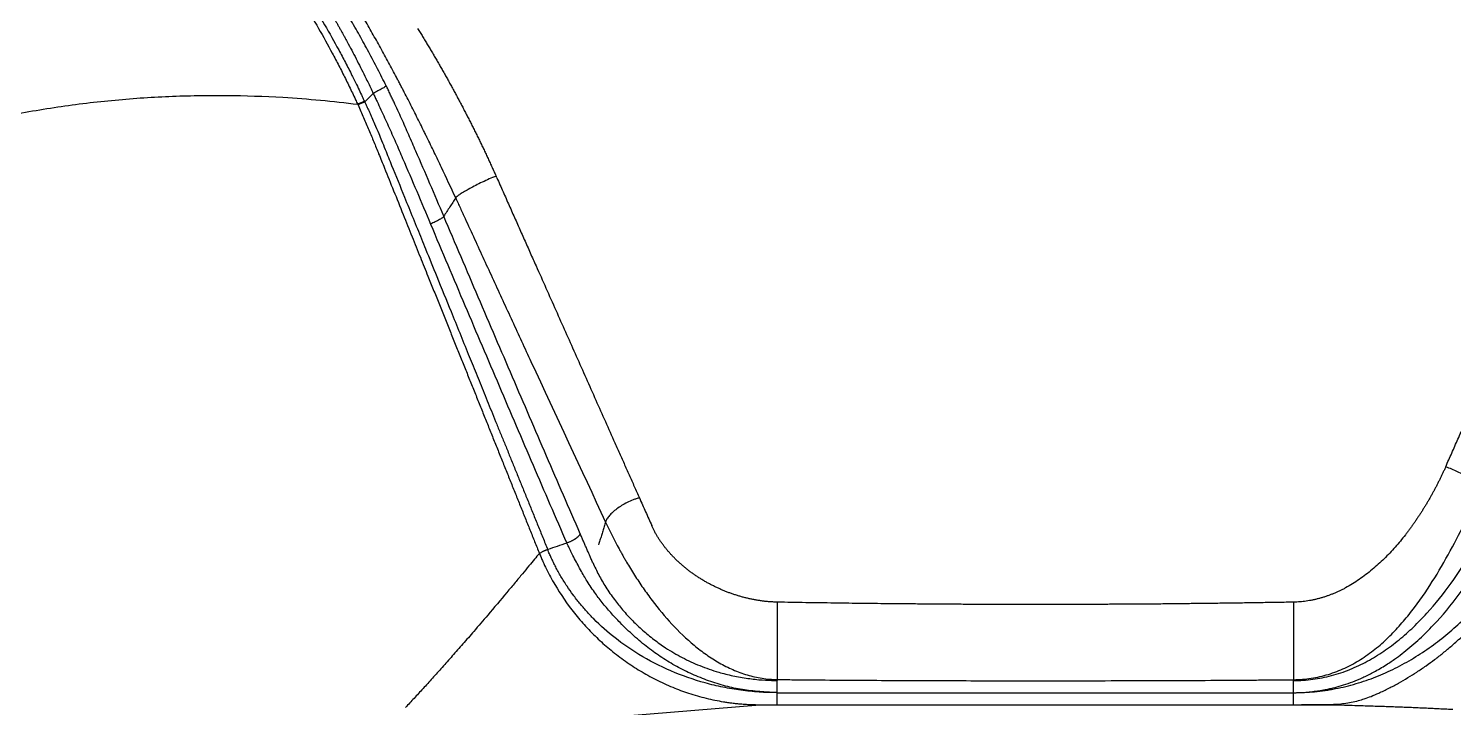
# Model space of a CAD drawing. Header units: inches. Extents: x 0 to 84, y -22 to 124.
# Drawn here: x 28.13 to 47.81, y 58.69 to 68.07 of the extents above; entities that cross this region are included whole.
import ezdxf

# ---------------------------------------------------------------- set-up
doc = ezdxf.new("R2010")
doc.units = ezdxf.units.IN
doc.header["$MEASUREMENT"] = 0
doc.layers.add('1', color=4, linetype='Continuous')

# ---------------------------------------------------------------- blocks, each defined once
blk = doc.blocks.new('2026 RELAY')
at = {"color": 8, "linetype": 'Continuous', "lineweight": 25}
blk.add_open_spline([(35.925, 60.191), (35.951, 60.134), (36.005, 60.018), (36.105, 59.848), (36.216, 59.687), (36.34, 59.531), (36.47, 59.389), (36.615, 59.252), (36.766, 59.128), (36.948, 58.999), (37.158, 58.875), (37.403, 58.762), (37.638, 58.68), (37.862, 58.624), (38.063, 58.589), (38.256, 58.567), (38.379, 58.564), (38.435, 58.563)], degree=3, knots=[0, 0, 0, 0, 0.06206, 0.126453, 0.193669, 0.252914, 0.31933, 0.379384, 0.443548, 0.505827, 0.589578, 0.67251, 0.758687, 0.82119, 0.886299, 0.94777, 1, 1, 1, 1], dxfattribs=at)
at = {"layer": '1', "color": 3, "linetype": 'Continuous', "lineweight": 25}
for p, q in [((32.893, 66.674), (32.775, 66.556)), ((38.435, 58.563), (38.473, 58.561)), ((45.604, 58.573), (45.604, 58.56)), ((36.379, 58.074), (38.234, 58.227)), ((38.234, 58.227), (38.473, 58.227)), ((45.604, 58.227), (46.142, 58.227))]:
    blk.add_line(p, q, dxfattribs=at)
at = {"layer": '1', "color": 3, "linetype": 'Continuous', "lineweight": 25, "flags": 128}
blk.add_lwpolyline([(34.599, 65.509), (34.594, 65.52), (34.589, 65.532)], dxfattribs=at)
at = {"layer": '1', "color": 3, "linetype": 'Continuous', "lineweight": 25}
for points, knots in [([(29.326, 70.91), (29.331, 70.906), (29.341, 70.898), (29.357, 70.886), (29.376, 70.873), (29.397, 70.857), (29.416, 70.841), (29.438, 70.824), (29.47, 70.799), (29.523, 70.757), (29.588, 70.703), (29.656, 70.646), (29.746, 70.568), (29.862, 70.465), (30.007, 70.329), (30.135, 70.205), (30.243, 70.097), (30.332, 70.006), (30.423, 69.909), (30.532, 69.791), (30.656, 69.652), (30.794, 69.492), (30.931, 69.327), (31.177, 69.019), (31.519, 68.557), (31.874, 68.016), (32.137, 67.575), (32.297, 67.287), (32.419, 67.055), (32.493, 66.909), (32.551, 66.791), (32.594, 66.703), (32.632, 66.624), (32.659, 66.564), (32.673, 66.534), (32.678, 66.523)], [0, 0, 0, 0, 0.005191, 0.010383, 0.015577, 0.023367, 0.031143, 0.034703, 0.045076, 0.062266, 0.08493, 0.105734, 0.124676, 0.16633, 0.208024, 0.249755, 0.273327, 0.29769, 0.322842, 0.348783, 0.386703, 0.424326, 0.461646, 0.498658, 0.627584, 0.748308, 0.811928, 0.874216, 0.905597, 0.937073, 0.952518, 0.96851, 0.983968, 0.994464, 1, 1, 1, 1]), ([(29.435, 70.959), (29.436, 70.957), (29.439, 70.954), (29.446, 70.947), (29.458, 70.936), (29.474, 70.919), (29.494, 70.898), (29.513, 70.879), (29.533, 70.858), (29.561, 70.83), (29.613, 70.78), (29.687, 70.707), (29.814, 70.584), (29.984, 70.419), (30.2, 70.205), (30.424, 69.975), (30.654, 69.729), (30.849, 69.512), (31.007, 69.33), (31.242, 69.05), (31.511, 68.703), (31.805, 68.284), (32.09, 67.849), (32.323, 67.45), (32.509, 67.1), (32.581, 66.959), (32.64, 66.84), (32.683, 66.751), (32.721, 66.67), (32.746, 66.618), (32.758, 66.592), (32.764, 66.579), (32.767, 66.574), (32.769, 66.57), (32.77, 66.567), (32.771, 66.565)], [0, 0, 0, 0, 0.001795, 0.003714, 0.007756, 0.015686, 0.023464, 0.031143, 0.037707, 0.046603, 0.062111, 0.093122, 0.124215, 0.186733, 0.248763, 0.310476, 0.372245, 0.434404, 0.465726, 0.497206, 0.622209, 0.684595, 0.747198, 0.873498, 0.905069, 0.936631, 0.94927, 0.96824, 0.984002, 0.991917, 0.995901, 0.997941, 0.998467, 0.998997, 1, 1, 1, 1]), ([(31.86, 68.522), (31.868, 68.51), (31.884, 68.484), (31.908, 68.447), (31.932, 68.409), (31.956, 68.37), (31.98, 68.332), (32.004, 68.294), (32.028, 68.256), (32.051, 68.217), (32.075, 68.179), (32.099, 68.14), (32.122, 68.101), (32.146, 68.062), (32.169, 68.023), (32.192, 67.984), (32.216, 67.945), (32.239, 67.906), (32.262, 67.866), (32.285, 67.827), (32.308, 67.787), (32.331, 67.747), (32.354, 67.708), (32.376, 67.668), (32.399, 67.628), (32.421, 67.588), (32.444, 67.548), (32.466, 67.508), (32.488, 67.468), (32.51, 67.427), (32.546, 67.361), (32.595, 67.27), (32.656, 67.152), (32.717, 67.033), (32.77, 66.927), (32.816, 66.834), (32.855, 66.755), (32.88, 66.701), (32.893, 66.674)], [0, 0, 0, 0, 0.0216003, 0.0431875, 0.0647636, 0.0863304, 0.10789, 0.1294443, 0.150995, 0.1725441, 0.1940933, 0.2156444, 0.2371992, 0.2587593, 0.2803254, 0.3018964, 0.3234711, 0.3450484, 0.3666271, 0.3882061, 0.4097841, 0.43136, 0.4529326, 0.4745008, 0.4960634, 0.5176194, 0.5391687, 0.5607115, 0.582248, 0.6037785, 0.6253033, 0.687697, 0.750073, 0.8124626, 0.8748991, 0.9165614, 0.958249, 1, 1, 1, 1]), ([(33.071, 66.778), (33.052, 66.817), (33.032, 66.856), (32.993, 66.934), (32.973, 66.973), (32.912, 67.09), (32.871, 67.168), (32.788, 67.323), (32.746, 67.4), (32.66, 67.553), (32.617, 67.629), (32.55, 67.742), (32.528, 67.78), (32.483, 67.855), (32.461, 67.893), (32.393, 68.005), (32.348, 68.079), (32.21, 68.298), (32.118, 68.441), (32.024, 68.581)], [0, 0, 0, 0, 0.0625, 0.0625, 0.125, 0.125, 0.25, 0.25, 0.375, 0.375, 0.5, 0.5, 0.5625, 0.5625, 0.625, 0.625, 0.75, 0.75, 1, 1, 1, 1]), ([(34.031, 65.23), (33.967, 65.37), (33.869, 65.58), (33.736, 65.859), (33.66, 66.016), (33.608, 66.12), (33.574, 66.19), (33.514, 66.311), (33.444, 66.45), (33.374, 66.588), (33.334, 66.665), (33.307, 66.717), (33.294, 66.743), (33.28, 66.768), (33.267, 66.794), (33.253, 66.82), (33.235, 66.854), (33.186, 66.948), (33.104, 67.102), (32.993, 67.306), (32.879, 67.508), (32.784, 67.676), (32.715, 67.793), (32.676, 67.859), (32.647, 67.909), (32.617, 67.959), (32.577, 68.025), (32.467, 68.206), (32.364, 68.368), (32.279, 68.497)], [0, 0, 0, 0, 0.125, 0.1875, 0.25, 0.265625, 0.28125, 0.3125, 0.375, 0.40625, 0.4375, 0.445312, 0.453125, 0.460938, 0.46875, 0.476562, 0.484375, 0.5, 0.5625, 0.625, 0.6875, 0.75, 0.78125, 0.796875, 0.8125, 0.828125, 0.84375, 0.875, 1, 1, 1, 1]), ([(33.505, 67.571), (33.517, 67.552), (33.54, 67.514), (33.575, 67.458), (33.609, 67.402), (33.643, 67.345), (33.677, 67.289), (33.711, 67.232), (33.744, 67.175), (33.777, 67.118), (33.81, 67.061), (33.843, 67.003), (33.876, 66.946), (33.908, 66.888), (33.94, 66.831), (33.972, 66.773), (34.004, 66.715), (34.035, 66.657), (34.066, 66.599), (34.097, 66.541), (34.128, 66.482), (34.158, 66.424), (34.189, 66.365), (34.219, 66.306), (34.249, 66.247), (34.278, 66.188), (34.308, 66.129), (34.337, 66.07), (34.366, 66.011), (34.394, 65.951), (34.423, 65.892), (34.451, 65.832), (34.479, 65.772), (34.507, 65.712), (34.534, 65.652), (34.562, 65.592), (34.58, 65.552), (34.589, 65.532)], [0, 0, 0, 0, 0.028553, 0.057102, 0.085648, 0.11419, 0.14273, 0.171268, 0.199804, 0.228339, 0.256873, 0.285406, 0.31394, 0.342475, 0.37101, 0.399547, 0.428086, 0.456628, 0.485172, 0.51372, 0.542271, 0.570827, 0.599388, 0.627954, 0.656525, 0.685103, 0.713687, 0.742279, 0.770878, 0.799485, 0.828101, 0.856725, 0.88536, 0.914004, 0.942658, 0.971323, 1, 1, 1, 1]), ([(33.071, 66.778), (33.07, 66.775), (33.064, 66.77), (33.044, 66.757), (33.031, 66.749), (32.998, 66.73), (32.979, 66.719), (32.937, 66.697), (32.915, 66.686), (32.893, 66.674)], [0, 0, 0, 0, 0.25, 0.25, 0.5, 0.5, 0.75, 0.75, 1, 1, 1, 1]), ([(33.867, 64.976), (33.804, 65.126), (33.74, 65.276), (33.611, 65.576), (33.546, 65.726), (33.449, 65.95), (33.416, 66.025), (33.35, 66.176), (33.317, 66.251), (33.249, 66.402), (33.215, 66.477), (33.171, 66.571), (33.162, 66.589), (33.149, 66.617), (33.144, 66.627), (33.135, 66.645), (33.131, 66.655), (33.122, 66.673), (33.118, 66.683), (33.109, 66.702), (33.104, 66.712), (33.094, 66.731), (33.09, 66.74), (33.08, 66.759), (33.076, 66.769), (33.071, 66.778)], [0, 0, 0, 0, 0.25, 0.25, 0.5, 0.5, 0.625, 0.625, 0.75, 0.75, 0.875, 0.875, 0.90625, 0.90625, 0.921875, 0.921875, 0.9375, 0.9375, 0.953125, 0.953125, 0.96875, 0.96875, 0.984375, 0.984375, 1, 1, 1, 1]), ([(17.557, 51.405), (17.514, 51.747), (17.458, 52.352), (17.432, 53.094), (17.435, 53.555), (17.441, 53.818), (17.451, 54.083), (17.47, 54.413), (17.514, 54.943), (17.596, 55.606), (17.741, 56.399), (17.931, 57.188), (18.171, 57.969), (18.411, 58.61), (18.601, 59.052), (18.702, 59.271), (18.761, 59.396), (18.806, 59.489), (18.852, 59.582), (18.914, 59.705), (19.025, 59.92), (19.392, 60.587), (20.085, 61.634), (21.193, 62.9), (22.248, 63.821), (23.157, 64.466), (23.749, 64.83), (24.143, 65.046), (24.327, 65.142), (24.419, 65.189), (24.496, 65.228), (24.558, 65.259), (24.651, 65.304), (24.791, 65.371), (25.041, 65.485), (25.483, 65.675), (26.123, 65.914), (26.904, 66.153), (27.692, 66.343), (28.484, 66.487), (29.146, 66.568), (29.675, 66.612), (30.071, 66.634), (30.467, 66.646), (30.993, 66.648), (31.733, 66.623), (32.337, 66.567), (32.678, 66.523)], [0.0209732, 0.0209732, 0.0209732, 0.0209732, 0.0625292, 0.0937792, 0.1094042, 0.1172167, 0.1250292, 0.1406542, 0.1562792, 0.1875292, 0.2187792, 0.2500292, 0.2812792, 0.3125292, 0.3281542, 0.3359667, 0.3398729, 0.3437792, 0.3476854, 0.3515917, 0.3594042, 0.3750292, 0.4375292, 0.5000292, 0.5625292, 0.5937792, 0.6250292, 0.6406542, 0.6445604, 0.6484667, 0.6523729, 0.654326, 0.6562792, 0.6640917, 0.6719042, 0.6875292, 0.7187792, 0.7500292, 0.7812792, 0.8125292, 0.8437792, 0.8594042, 0.8750292, 0.8906542, 0.9062792, 0.9375292, 0.979056, 0.979056, 0.979056, 0.979056]), ([(32.774, 66.556), (32.781, 66.542), (32.795, 66.513), (32.815, 66.47), (32.835, 66.427), (32.855, 66.383), (32.88, 66.325), (32.918, 66.238), (32.963, 66.132), (33.012, 66.014), (33.056, 65.903), (33.102, 65.789), (33.191, 65.569), (33.285, 65.338), (33.403, 65.046), (33.5, 64.808), (33.629, 64.49), (33.784, 64.108), (33.981, 63.623), (34.144, 63.223), (34.259, 62.94), (34.313, 62.806), (34.368, 62.67), (34.424, 62.532), (34.481, 62.392), (34.539, 62.249), (34.598, 62.104), (34.658, 61.957), (34.719, 61.808), (34.78, 61.656), (34.842, 61.502), (34.906, 61.347), (34.97, 61.189), (35.035, 61.029), (35.101, 60.867), (35.167, 60.703), (35.235, 60.537), (35.28, 60.426), (35.302, 60.37)], [0, 0, 0, 0, 0.00689, 0.013819, 0.020786, 0.027794, 0.034841, 0.048557, 0.069721, 0.085129, 0.104556, 0.122153, 0.139272, 0.208664, 0.231641, 0.277993, 0.322182, 0.383118, 0.460803, 0.555236, 0.576466, 0.598104, 0.620152, 0.642609, 0.665476, 0.688751, 0.712436, 0.736531, 0.761035, 0.785948, 0.811271, 0.837003, 0.863145, 0.889697, 0.916658, 0.944029, 0.97181, 1, 1, 1, 1]), ([(32.893, 66.674), (32.902, 66.656), (32.91, 66.637), (32.928, 66.599), (32.937, 66.58), (32.963, 66.524), (32.98, 66.486), (33.015, 66.411), (33.033, 66.374), (33.067, 66.299), (33.084, 66.262), (33.134, 66.15), (33.168, 66.075), (33.234, 65.924), (33.266, 65.849), (33.364, 65.623), (33.429, 65.473), (33.557, 65.171), (33.62, 65.02), (33.684, 64.869)], [0, 0, 0, 0, 0.03125, 0.03125, 0.0625, 0.0625, 0.125, 0.125, 0.1875, 0.1875, 0.25, 0.25, 0.375, 0.375, 0.5, 0.5, 0.75, 0.75, 1, 1, 1, 1]), ([(32.682, 66.514), (32.695, 66.484), (32.721, 66.426), (32.759, 66.339), (32.796, 66.253), (32.832, 66.169), (32.867, 66.085), (32.901, 66.004), (32.934, 65.922), (32.983, 65.802), (33.063, 65.604), (33.176, 65.324), (33.303, 65.007), (33.426, 64.701), (33.54, 64.417), (33.638, 64.173), (33.722, 63.963), (33.797, 63.779), (33.87, 63.595), (33.944, 63.413), (34.016, 63.232), (34.089, 63.052), (34.161, 62.874), (34.232, 62.696), (34.303, 62.52), (34.373, 62.345), (34.443, 62.171), (34.512, 61.999), (34.558, 61.884), (34.581, 61.827)], [0, 0, 0, 0, 0.018815, 0.037315, 0.055499, 0.073367, 0.090919, 0.108154, 0.125072, 0.1424, 0.184068, 0.250143, 0.319578, 0.384392, 0.44456, 0.500065, 0.539567, 0.5789, 0.618063, 0.657053, 0.695871, 0.734513, 0.772979, 0.811267, 0.849377, 0.887306, 0.925054, 0.962619, 1, 1, 1, 1]), ([(34.599, 65.509), (34.613, 65.476), (34.642, 65.412), (34.685, 65.316), (34.728, 65.22), (34.77, 65.124), (34.812, 65.03), (34.854, 64.935), (34.896, 64.842), (34.937, 64.748), (34.979, 64.656), (35.02, 64.564), (35.06, 64.472), (35.101, 64.381), (35.219, 64.116), (35.412, 63.682), (35.682, 63.076), (35.948, 62.478), (36.15, 62.026), (36.285, 61.722), (36.356, 61.561), (36.427, 61.402), (36.498, 61.243), (36.545, 61.138), (36.568, 61.085)], [0, 0, 0, 0, 0.021599, 0.043088, 0.064469, 0.085741, 0.106904, 0.127957, 0.1489, 0.169734, 0.190458, 0.211072, 0.231576, 0.25197, 0.272253, 0.410184, 0.544433, 0.682103, 0.816673, 0.853721, 0.890577, 0.927243, 0.963718, 1, 1, 1, 1]), ([(47.705, 61.515), (47.719, 61.547), (47.747, 61.61), (47.79, 61.705), (47.832, 61.801), (47.875, 61.897), (47.918, 61.993), (47.961, 62.09), (48.005, 62.188), (48.048, 62.286), (48.092, 62.384), (48.136, 62.483), (48.18, 62.583), (48.225, 62.682), (48.269, 62.783), (48.314, 62.883), (48.359, 62.985), (48.405, 63.086), (48.45, 63.189), (48.496, 63.291), (48.542, 63.394), (48.598, 63.521), (48.665, 63.672), (48.743, 63.847), (48.822, 64.025), (48.902, 64.204), (48.983, 64.385), (49.064, 64.568), (49.146, 64.753), (49.229, 64.939), (49.313, 65.127), (49.398, 65.317), (49.455, 65.445), (49.483, 65.509)], [0, 0, 0, 0, 0.024087, 0.048272, 0.072554, 0.096932, 0.121408, 0.14598, 0.17065, 0.195415, 0.220277, 0.245235, 0.270289, 0.295439, 0.320684, 0.346025, 0.371462, 0.396993, 0.42262, 0.448342, 0.474158, 0.500069, 0.543501, 0.58734, 0.631585, 0.676234, 0.721286, 0.76674, 0.812595, 0.85885, 0.905503, 0.952554, 1, 1, 1, 1]), ([(34.031, 65.23), (34.018, 65.209), (33.991, 65.167), (33.95, 65.104), (33.909, 65.04), (33.881, 64.997), (33.867, 64.976)], [0, 0, 0, 0, 0.24693, 0.495907, 0.74693, 1, 1, 1, 1]), ([(34.031, 65.23), (34.053, 65.182), (34.096, 65.087), (34.183, 64.898), (34.335, 64.566), (34.552, 64.094), (34.812, 63.529), (35.331, 62.405), (35.761, 61.48), (36.101, 60.751)], [0, 0, 0, 0, 0.03125, 0.0625, 0.125, 0.25, 0.375, 0.5, 1, 1, 1, 1]), ([(33.867, 64.976), (33.865, 64.971), (33.859, 64.964), (33.838, 64.948), (33.825, 64.939), (33.791, 64.92), (33.771, 64.909), (33.729, 64.889), (33.706, 64.879), (33.684, 64.869)], [0, 0, 0, 0, 0.25, 0.25, 0.5, 0.5, 0.75, 0.75, 1, 1, 1, 1]), ([(35.751, 60.589), (35.674, 60.766), (35.597, 60.944), (35.441, 61.302), (35.364, 61.482), (35.13, 62.023), (34.974, 62.386), (34.66, 63.118), (34.502, 63.486), (34.185, 64.228), (34.027, 64.601), (33.867, 64.976)], [0, 0, 0, 0, 0.125, 0.125, 0.25, 0.25, 0.5, 0.5, 0.75, 0.75, 1, 1, 1, 1]), ([(33.684, 64.869), (33.763, 64.681), (33.842, 64.492), (34.001, 64.117), (34.08, 63.93), (34.317, 63.37), (34.475, 62.999), (34.788, 62.264), (34.945, 61.899), (35.178, 61.356), (35.256, 61.175), (35.411, 60.816), (35.488, 60.638), (35.565, 60.46)], [0, 0, 0, 0, 0.125, 0.125, 0.25, 0.25, 0.5, 0.5, 0.75, 0.75, 0.875, 0.875, 1, 1, 1, 1]), ([(34.581, 61.827), (34.593, 61.798), (34.616, 61.741), (34.651, 61.654), (34.685, 61.568), (34.72, 61.483), (34.754, 61.397), (34.788, 61.312), (34.822, 61.228), (34.856, 61.143), (34.89, 61.059), (34.923, 60.976), (34.957, 60.892), (34.99, 60.809), (35.023, 60.726), (35.056, 60.644), (35.089, 60.562), (35.122, 60.48), (35.155, 60.399), (35.177, 60.345), (35.187, 60.318)], [0, 0, 0, 0, 0.056772, 0.113402, 0.169892, 0.226239, 0.282445, 0.338508, 0.394428, 0.450204, 0.505837, 0.561325, 0.616669, 0.671868, 0.726922, 0.78183, 0.836592, 0.891208, 0.945677, 1, 1, 1, 1]), ([(47.705, 61.515), (47.699, 61.502), (47.687, 61.474), (47.667, 61.433), (47.648, 61.392), (47.628, 61.351), (47.608, 61.31), (47.587, 61.269), (47.566, 61.229), (47.545, 61.189), (47.523, 61.149), (47.501, 61.109), (47.478, 61.069), (47.455, 61.03), (47.432, 60.99), (47.408, 60.951), (47.384, 60.913), (47.36, 60.874), (47.335, 60.836), (47.309, 60.798), (47.284, 60.76), (47.257, 60.722), (47.231, 60.685), (47.204, 60.648), (47.176, 60.611), (47.113, 60.529), (47.009, 60.403), (46.857, 60.242), (46.692, 60.092), (46.514, 59.955), (46.374, 59.869), (46.282, 59.82), (46.242, 59.801), (46.202, 59.782), (46.162, 59.765), (46.121, 59.748), (46.079, 59.733), (46.037, 59.718), (45.995, 59.705), (45.952, 59.693), (45.909, 59.683), (45.866, 59.673), (45.823, 59.665), (45.779, 59.658), (45.735, 59.652), (45.692, 59.648), (45.648, 59.645), (45.619, 59.644), (45.604, 59.644)], [0, 0, 0, 0, 0.015604, 0.031219, 0.046844, 0.062476, 0.078115, 0.093757, 0.109401, 0.125045, 0.140687, 0.156328, 0.171966, 0.187601, 0.203234, 0.218865, 0.234493, 0.250118, 0.265741, 0.281363, 0.296982, 0.3126, 0.328216, 0.343833, 0.35945, 0.375068, 0.450045, 0.525062, 0.600099, 0.675105, 0.750014, 0.764708, 0.779403, 0.794098, 0.808793, 0.823488, 0.838185, 0.852887, 0.867596, 0.882317, 0.897049, 0.911787, 0.926523, 0.941253, 0.95597, 0.97067, 0.985348, 1, 1, 1, 1]), ([(45.604, 58.573), (45.685, 58.574), (45.848, 58.587), (46.087, 58.641), (46.315, 58.729), (46.53, 58.847), (46.73, 58.99), (46.914, 59.153), (47.083, 59.332), (47.293, 59.585), (47.526, 59.925), (47.772, 60.351), (47.958, 60.713), (48.08, 60.966), (48.148, 61.11), (48.182, 61.181), (48.199, 61.217)], [0, 0, 0, 0, 0.0625, 0.125, 0.1875, 0.25, 0.3125, 0.375, 0.4375, 0.5, 0.625, 0.75, 0.875, 0.9375, 0.96875, 1, 1, 1, 1]), ([(36.568, 61.085), (36.554, 61.082), (36.526, 61.073), (36.468, 61.053), (36.398, 61.022), (36.322, 60.979), (36.254, 60.933), (36.198, 60.886), (36.152, 60.839), (36.124, 60.801), (36.108, 60.772), (36.103, 60.758), (36.101, 60.751)], [0, 0, 0, 0, 0.0625, 0.125, 0.25, 0.375, 0.5, 0.625, 0.75, 0.875, 0.9375, 1, 1, 1, 1]), ([(36.568, 61.085), (36.583, 61.053), (36.611, 60.989), (36.654, 60.892), (36.697, 60.796), (36.725, 60.733), (36.74, 60.701)], [0, 0, 0, 0, 0.2512446, 0.5016604, 0.7512459, 1, 1, 1, 1]), ([(45.604, 58.393), (45.614, 58.393), (45.635, 58.393), (45.665, 58.394), (45.696, 58.395), (45.727, 58.396), (45.757, 58.398), (45.788, 58.4), (45.818, 58.403), (45.849, 58.406), (45.879, 58.41), (45.91, 58.414), (45.94, 58.418), (45.97, 58.423), (46.001, 58.428), (46.031, 58.433), (46.061, 58.439), (46.091, 58.446), (46.121, 58.452), (46.179, 58.466), (46.268, 58.491), (46.393, 58.533), (46.527, 58.587), (46.642, 58.641), (46.769, 58.709), (46.891, 58.782), (47.021, 58.871), (47.171, 58.984), (47.342, 59.131), (47.605, 59.392), (47.896, 59.744), (48.15, 60.124), (48.333, 60.435), (48.435, 60.624), (48.518, 60.785), (48.568, 60.887), (48.61, 60.976), (48.637, 61.033), (48.664, 61.091), (48.682, 61.13), (48.692, 61.152)], [0, 0, 0, 0, 0.0069547, 0.0139092, 0.0208633, 0.0278168, 0.0347696, 0.0417216, 0.0486726, 0.0556225, 0.0625711, 0.0695183, 0.0764639, 0.083408, 0.0903503, 0.0972907, 0.104229, 0.1111653, 0.1180992, 0.1250307, 0.1517621, 0.1815264, 0.2142966, 0.2500439, 0.2679326, 0.3125498, 0.346624, 0.3750606, 0.4401727, 0.5000607, 0.6264678, 0.7499602, 0.8110337, 0.8749715, 0.8989033, 0.9374861, 0.9549434, 0.9687432, 0.9827802, 1, 1, 1, 1]), ([(45.604, 58.393), (45.628, 58.393), (45.677, 58.394), (45.774, 58.397), (45.871, 58.404), (45.968, 58.415), (46.04, 58.424), (46.112, 58.436), (46.207, 58.453), (46.326, 58.479), (46.467, 58.517), (46.605, 58.561), (46.742, 58.612), (46.876, 58.668), (47.051, 58.751), (47.264, 58.869), (47.507, 59.03), (47.814, 59.269), (48.165, 59.607), (48.529, 60.063), (48.782, 60.472), (48.953, 60.808), (49.028, 60.978), (49.063, 61.063)], [0, 0, 0, 0, 0.015625, 0.03125, 0.0625, 0.078125, 0.09375, 0.109375, 0.125, 0.15625, 0.1875, 0.21875, 0.25, 0.28125, 0.3125, 0.375, 0.4375, 0.5, 0.625, 0.75, 0.875, 0.9375, 1, 1, 1, 1]), ([(45.604, 58.227), (45.617, 58.227), (45.642, 58.227), (45.679, 58.227), (45.714, 58.228), (45.746, 58.228), (45.796, 58.228), (45.864, 58.228), (45.944, 58.229), (46.016, 58.229), (46.081, 58.23), (46.145, 58.232), (46.22, 58.235), (46.305, 58.244), (46.402, 58.259), (46.495, 58.281), (46.586, 58.309), (46.679, 58.344), (46.792, 58.392), (46.919, 58.453), (47.054, 58.525), (47.182, 58.6), (47.309, 58.679), (47.432, 58.763), (47.554, 58.852), (47.672, 58.944), (47.802, 59.052), (47.941, 59.177), (48.085, 59.319), (48.222, 59.466), (48.353, 59.618), (48.478, 59.776), (48.587, 59.925), (48.681, 60.063), (48.762, 60.189), (48.838, 60.318), (48.897, 60.423), (48.939, 60.503), (48.967, 60.558), (48.996, 60.614), (49.023, 60.671), (49.051, 60.73), (49.078, 60.79), (49.105, 60.851), (49.132, 60.914), (49.149, 60.956), (49.158, 60.977)], [0, 0, 0, 0, 0.008021, 0.0156064, 0.0227525, 0.0294564, 0.0357168, 0.0536164, 0.0714336, 0.0854151, 0.0982209, 0.111868, 0.1250068, 0.1447403, 0.1655577, 0.1874965, 0.2051923, 0.2260051, 0.2499935, 0.2824825, 0.3142254, 0.3450664, 0.3749934, 0.4073006, 0.4374946, 0.4684055, 0.4999955, 0.5422298, 0.5838804, 0.624994, 0.6662922, 0.7079343, 0.7499904, 0.7808997, 0.8120501, 0.8434221, 0.8749924, 0.8877487, 0.9007881, 0.914111, 0.9277182, 0.9416093, 0.9557835, 0.97024, 0.9849789, 1, 1, 1, 1]), ([(45.604, 58.56), (45.693, 58.561), (45.87, 58.572), (46.131, 58.624), (46.384, 58.709), (46.624, 58.823), (46.851, 58.962), (47.063, 59.122), (47.262, 59.298), (47.51, 59.553), (47.786, 59.9), (48.024, 60.272), (48.191, 60.577), (48.277, 60.75), (48.331, 60.865), (48.353, 60.913), (48.37, 60.949), (48.377, 60.967), (48.381, 60.974)], [0, 0, 0, 0, 0.0625, 0.125, 0.1875, 0.25, 0.3125, 0.375, 0.4375, 0.5, 0.625, 0.75, 0.8125, 0.875, 0.890625, 0.90625, 0.9140625, 0.9202577, 0.9202577, 0.9202577, 0.9202577]), ([(36.101, 60.751), (36.095, 60.73), (36.082, 60.689), (36.063, 60.626), (36.044, 60.563), (36.024, 60.5), (36.011, 60.458), (36.005, 60.437)], [0, 0, 0, 0, 0.2, 0.4, 0.6, 0.8, 1, 1, 1, 1]), ([(36.101, 60.751), (36.158, 60.628), (36.228, 60.489), (36.313, 60.335), (36.334, 60.297), (36.351, 60.267), (36.369, 60.236), (36.418, 60.153), (36.501, 60.017), (36.618, 59.84), (36.785, 59.609), (37.012, 59.336), (37.267, 59.089), (37.492, 58.917), (37.67, 58.803), (37.858, 58.708), (38.056, 58.634), (38.262, 58.587), (38.403, 58.576), (38.473, 58.575)], [0, 0, 0, 0, 0.125, 0.140625, 0.15625, 0.164062, 0.171875, 0.1875, 0.25, 0.3125, 0.375, 0.5, 0.625, 0.6875, 0.75, 0.8125, 0.875, 0.9375, 1, 1, 1, 1]), ([(38.473, 59.644), (38.465, 59.644), (38.449, 59.645), (38.424, 59.646), (38.4, 59.647), (38.376, 59.648), (38.352, 59.65), (38.327, 59.653), (38.303, 59.655), (38.279, 59.658), (38.255, 59.661), (38.231, 59.665), (38.207, 59.668), (38.183, 59.672), (38.159, 59.677), (38.135, 59.681), (38.111, 59.686), (38.087, 59.691), (38.063, 59.697), (38.039, 59.703), (38.016, 59.709), (37.992, 59.715), (37.968, 59.722), (37.945, 59.729), (37.922, 59.736), (37.898, 59.743), (37.875, 59.751), (37.852, 59.759), (37.829, 59.767), (37.806, 59.775), (37.783, 59.784), (37.76, 59.793), (37.737, 59.802), (37.715, 59.811), (37.692, 59.821), (37.67, 59.831), (37.648, 59.841), (37.626, 59.851), (37.604, 59.862), (37.582, 59.873), (37.56, 59.884), (37.538, 59.896), (37.517, 59.907), (37.496, 59.919), (37.474, 59.931), (37.453, 59.943), (37.432, 59.956), (37.412, 59.969), (37.391, 59.982), (37.371, 59.995), (37.35, 60.009), (37.33, 60.022), (37.31, 60.036), (37.29, 60.05), (37.271, 60.065), (37.251, 60.079), (37.232, 60.094), (37.213, 60.109), (37.194, 60.125), (37.176, 60.14), (37.157, 60.156), (37.139, 60.172), (37.121, 60.188), (37.103, 60.204), (37.086, 60.221), (37.069, 60.238), (37.051, 60.255), (37.03, 60.277), (37.004, 60.304), (36.975, 60.337), (36.947, 60.371), (36.919, 60.405), (36.893, 60.44), (36.867, 60.475), (36.843, 60.511), (36.82, 60.548), (36.798, 60.585), (36.777, 60.623), (36.757, 60.662), (36.746, 60.688), (36.74, 60.701)], [0, 0, 0, 0, 0.011381, 0.022757, 0.034129, 0.045496, 0.056861, 0.068223, 0.079584, 0.090942, 0.1023, 0.113658, 0.125015, 0.136372, 0.147729, 0.159087, 0.170445, 0.181804, 0.193163, 0.204523, 0.215884, 0.227245, 0.238607, 0.249968, 0.26133, 0.272691, 0.284053, 0.295415, 0.306777, 0.318139, 0.329501, 0.340863, 0.352226, 0.363589, 0.374952, 0.386316, 0.39768, 0.409044, 0.420409, 0.431774, 0.44314, 0.454506, 0.465873, 0.477241, 0.48861, 0.499979, 0.511349, 0.522721, 0.534092, 0.545463, 0.556834, 0.568205, 0.579575, 0.590944, 0.602312, 0.613679, 0.625045, 0.63641, 0.647774, 0.659137, 0.670499, 0.68186, 0.693221, 0.704582, 0.715943, 0.727304, 0.738666, 0.750029, 0.770863, 0.7917, 0.812534, 0.833365, 0.854191, 0.875012, 0.895829, 0.916645, 0.937464, 0.958291, 0.979134, 1, 1, 1, 1]), ([(35.565, 60.46), (35.521, 60.445), (35.478, 60.43), (35.39, 60.4), (35.346, 60.385), (35.302, 60.37)], [0, 0, 0, 0, 0.5, 0.5, 1, 1, 1, 1]), ([(35.751, 60.589), (35.751, 60.588), (35.75, 60.586), (35.748, 60.582), (35.745, 60.577), (35.741, 60.571), (35.736, 60.564), (35.727, 60.553), (35.712, 60.539), (35.694, 60.525), (35.68, 60.516), (35.672, 60.51), (35.663, 60.505), (35.652, 60.498), (35.641, 60.492), (35.628, 60.486), (35.614, 60.479), (35.599, 60.473), (35.582, 60.466), (35.571, 60.462), (35.565, 60.46)], [0, 0, 0, 0, 0.028036, 0.061659, 0.10077, 0.145268, 0.195045, 0.25003, 0.374022, 0.49985, 0.535437, 0.574016, 0.615668, 0.660486, 0.708559, 0.760006, 0.814981, 0.873502, 0.935315, 1, 1, 1, 1]), ([(38.473, 58.393), (38.471, 58.393), (38.466, 58.394), (38.457, 58.394), (38.443, 58.395), (38.426, 58.396), (38.405, 58.397), (38.38, 58.398), (38.347, 58.4), (38.31, 58.402), (38.27, 58.405), (38.202, 58.41), (38.109, 58.419), (37.951, 58.44), (37.755, 58.482), (37.524, 58.555), (37.298, 58.645), (37.083, 58.752), (36.878, 58.876), (36.715, 58.992), (36.588, 59.095), (36.491, 59.179), (36.395, 59.268), (36.288, 59.374), (36.172, 59.498), (36.054, 59.638), (35.961, 59.762), (35.889, 59.867), (35.837, 59.949), (35.789, 60.031), (35.744, 60.112), (35.697, 60.2), (35.66, 60.271), (35.633, 60.324), (35.615, 60.359), (35.6, 60.39), (35.586, 60.418), (35.576, 60.438), (35.569, 60.452), (35.566, 60.458), (35.565, 60.46)], [0, 0, 0, 0, 0.001405, 0.003832, 0.00728, 0.011749, 0.01724, 0.023752, 0.031285, 0.042266, 0.052684, 0.062538, 0.095079, 0.124899, 0.185932, 0.249862, 0.312868, 0.375268, 0.437482, 0.499927, 0.533053, 0.566981, 0.60176, 0.637431, 0.688383, 0.737824, 0.785902, 0.814555, 0.84246, 0.865392, 0.89272, 0.919029, 0.947283, 0.958983, 0.968514, 0.979205, 0.987699, 0.993996, 0.998097, 1, 1, 1, 1]), ([(35.925, 60.191), (35.916, 60.21), (35.901, 60.246), (35.879, 60.295), (35.862, 60.335), (35.848, 60.366), (35.833, 60.4), (35.816, 60.44), (35.794, 60.49), (35.773, 60.539), (35.758, 60.573), (35.751, 60.589)], [0, 0, 0, 0, 0.1478581, 0.2720363, 0.372105, 0.4478684, 0.4992016, 0.631198, 0.749402, 0.8746521, 1, 1, 1, 1]), ([(35.187, 60.318), (35.165, 60.291), (35.117, 60.233), (35.039, 60.139), (34.95, 60.032), (34.848, 59.91), (34.689, 59.72), (34.499, 59.495), (34.296, 59.257), (34.133, 59.069), (33.987, 58.903), (33.847, 58.745), (33.712, 58.594), (33.582, 58.452), (33.458, 58.317), (33.377, 58.231), (33.338, 58.188)], [0, 0, 0, 0, 0.037097, 0.080554, 0.130377, 0.186575, 0.249157, 0.394812, 0.500057, 0.58159, 0.659753, 0.734547, 0.805971, 0.874025, 0.938706, 1, 1, 1, 1]), ([(35.302, 60.37), (35.299, 60.369), (35.293, 60.367), (35.285, 60.364), (35.277, 60.361), (35.27, 60.358), (35.263, 60.355), (35.258, 60.353), (35.252, 60.35), (35.247, 60.348), (35.241, 60.346), (35.232, 60.341), (35.22, 60.335), (35.204, 60.327), (35.194, 60.321), (35.188, 60.318)], [0, 0, 0, 0, 0.0754383, 0.1457988, 0.2111363, 0.2714961, 0.3269207, 0.3774521, 0.4231279, 0.4639817, 0.5000434, 0.582482, 0.6931618, 0.8321412, 1, 1, 1, 1]), ([(35.188, 60.318), (35.188, 60.317), (35.189, 60.315), (35.191, 60.31), (35.194, 60.302), (35.201, 60.286), (35.215, 60.253), (35.242, 60.189), (35.302, 60.063), (35.434, 59.817), (35.616, 59.552), (35.827, 59.307), (35.995, 59.136), (36.179, 58.974), (36.372, 58.827), (36.579, 58.692), (36.797, 58.571), (37.02, 58.468), (37.214, 58.396), (37.369, 58.349), (37.49, 58.316), (37.61, 58.29), (37.709, 58.271), (37.787, 58.259), (37.847, 58.251), (37.907, 58.244), (37.97, 58.238), (38.033, 58.234), (38.099, 58.23), (38.166, 58.228), (38.211, 58.227), (38.234, 58.227)], [0, 0, 0, 0, 0.0009856, 0.0019965, 0.0040176, 0.0080574, 0.0161274, 0.0322296, 0.0642909, 0.127902, 0.2534868, 0.3140245, 0.3777715, 0.4373073, 0.5012774, 0.5623964, 0.6245282, 0.6893655, 0.7481168, 0.7802747, 0.8117536, 0.8425975, 0.8728865, 0.8874856, 0.9024542, 0.9177946, 0.933504, 0.9495776, 0.9660142, 0.9828177, 1, 1, 1, 1]), ([(38.473, 58.393), (38.462, 58.394), (38.441, 58.394), (38.414, 58.394), (38.382, 58.394), (38.319, 58.396), (38.179, 58.403), (37.97, 58.424), (37.722, 58.466), (37.395, 58.545), (37, 58.683), (36.583, 58.897), (36.229, 59.143), (35.994, 59.352), (35.837, 59.518), (35.742, 59.629), (35.652, 59.744), (35.581, 59.846), (35.526, 59.932), (35.485, 59.999), (35.447, 60.065), (35.413, 60.13), (35.381, 60.193), (35.352, 60.254), (35.326, 60.312), (35.31, 60.351), (35.302, 60.37)], [0, 0, 0, 0, 0.007822, 0.015638, 0.020505, 0.031243, 0.062379, 0.124483, 0.186832, 0.249155, 0.373908, 0.498602, 0.598834, 0.699062, 0.736641, 0.774217, 0.811796, 0.849381, 0.870759, 0.891406, 0.911323, 0.930512, 0.948975, 0.96671, 0.983719, 1, 1, 1, 1]), ([(45.604, 59.644), (45.569, 59.643), (45.5, 59.642), (45.395, 59.64), (45.291, 59.638), (45.186, 59.637), (45.082, 59.635), (44.977, 59.633), (44.872, 59.632), (44.768, 59.63), (44.663, 59.629), (44.558, 59.628), (44.453, 59.626), (44.348, 59.625), (44.244, 59.624), (44.139, 59.623), (44.034, 59.621), (43.929, 59.62), (43.824, 59.619), (43.719, 59.618), (43.614, 59.618), (43.509, 59.617), (43.404, 59.616), (43.299, 59.615), (43.194, 59.615), (43.089, 59.614), (42.984, 59.614), (42.879, 59.613), (42.774, 59.613), (42.669, 59.612), (42.564, 59.612), (42.459, 59.612), (42.354, 59.611), (42.249, 59.611), (42.143, 59.611), (42.038, 59.611), (41.933, 59.611), (41.828, 59.611), (41.723, 59.611), (41.617, 59.612), (41.512, 59.612), (41.407, 59.612), (41.302, 59.613), (41.197, 59.613), (41.091, 59.614), (40.986, 59.614), (40.881, 59.615), (40.776, 59.615), (40.671, 59.616), (40.566, 59.617), (40.461, 59.618), (40.356, 59.619), (40.22, 59.62), (40.053, 59.621), (39.855, 59.624), (39.657, 59.626), (39.459, 59.628), (39.262, 59.631), (39.064, 59.634), (38.867, 59.637), (38.67, 59.64), (38.539, 59.643), (38.473, 59.644)], [0, 0, 0, 0, 0.014721, 0.029442, 0.044163, 0.058884, 0.073604, 0.088325, 0.103044, 0.117763, 0.132481, 0.147198, 0.161914, 0.176628, 0.191341, 0.206052, 0.220761, 0.235468, 0.250173, 0.264875, 0.279576, 0.294274, 0.308971, 0.323667, 0.338362, 0.353056, 0.36775, 0.382444, 0.397138, 0.411833, 0.426528, 0.441225, 0.455923, 0.470623, 0.485324, 0.500028, 0.514735, 0.529444, 0.544155, 0.558867, 0.573581, 0.588296, 0.603012, 0.617728, 0.632445, 0.647161, 0.661877, 0.676592, 0.691306, 0.706018, 0.720729, 0.735438, 0.750145, 0.777917, 0.805683, 0.833443, 0.861199, 0.888954, 0.91671, 0.944468, 0.972231, 1, 1, 1, 1]), ([(38.473, 59.644), (38.473, 59.616), (38.473, 59.559), (38.473, 59.44), (38.473, 59.286), (38.473, 59.105), (38.473, 58.939), (38.473, 58.794), (38.473, 58.677), (38.473, 58.612), (38.473, 58.582), (38.473, 58.576), (38.473, 58.575)], [0, 0, 0, 0, 0.0625, 0.125, 0.25, 0.375, 0.5, 0.625, 0.75, 0.875, 0.9375, 1, 1, 1, 1]), ([(45.604, 59.644), (45.604, 59.589), (45.604, 59.47), (45.604, 59.285), (45.604, 59.105), (45.604, 58.938), (45.604, 58.792), (45.604, 58.676), (45.604, 58.61), (45.604, 58.584), (45.604, 58.576), (45.604, 58.574), (45.604, 58.573)], [0, 0, 0, 0, 0.125, 0.25, 0.375, 0.5, 0.625, 0.75, 0.875, 0.9375, 0.96875, 1, 1, 1, 1]), ([(38.473, 58.575), (38.506, 58.575), (38.573, 58.574), (38.672, 58.573), (38.772, 58.572), (38.872, 58.571), (38.972, 58.57), (39.383, 58.567), (40.107, 58.562), (41.147, 58.559), (42.058, 58.558), (42.839, 58.559), (43.489, 58.56), (44.138, 58.562), (44.638, 58.565), (44.99, 58.568), (45.195, 58.569), (45.4, 58.571), (45.536, 58.573), (45.604, 58.573)], [0, 0, 0, 0, 0.014063, 0.028126, 0.042189, 0.056252, 0.070314, 0.084376, 0.22988, 0.375383, 0.520885, 0.611828, 0.702769, 0.793713, 0.884658, 0.913493, 0.942329, 0.971164, 1, 1, 1, 1]), ([(38.473, 58.575), (38.473, 58.573), (38.473, 58.568), (38.473, 58.564), (38.473, 58.561)], [0, 0, 0, 0, 0.499681, 1, 1, 1, 1]), ([(38.473, 58.393), (38.473, 58.396), (38.473, 58.401), (38.473, 58.409), (38.473, 58.416), (38.473, 58.422), (38.473, 58.428), (38.473, 58.434), (38.473, 58.438), (38.473, 58.443), (38.473, 58.447), (38.473, 58.45), (38.473, 58.453), (38.473, 58.456), (38.473, 58.458), (38.473, 58.46), (38.473, 58.465), (38.473, 58.475), (38.473, 58.488), (38.473, 58.502), (38.473, 58.514), (38.473, 58.524), (38.473, 58.533), (38.473, 58.54), (38.473, 58.547), (38.473, 58.552), (38.473, 58.557), (38.473, 58.56), (38.473, 58.561), (38.473, 58.561)], [0, 0, 0, 0, 0.0290971, 0.0561058, 0.0811105, 0.1042221, 0.125537, 0.1451328, 0.1630675, 0.1793846, 0.1941165, 0.2072863, 0.218909, 0.2289923, 0.2375405, 0.244556, 0.2500399, 0.3029159, 0.362387, 0.4282853, 0.4999615, 0.5549018, 0.6116109, 0.6705089, 0.7318204, 0.7955972, 0.8617168, 0.9299199, 1, 1, 1, 1]), ([(45.604, 58.393), (45.604, 58.405), (45.604, 58.428), (45.604, 58.461), (45.604, 58.491), (45.604, 58.523), (45.604, 58.551), (45.604, 58.56), (45.604, 58.56)], [0, 0, 0, 0, 0.125, 0.25, 0.375, 0.5, 0.75, 1, 1, 1, 1]), ([(38.473, 58.227), (38.473, 58.228), (38.473, 58.229), (38.473, 58.232), (38.473, 58.236), (38.473, 58.242), (38.473, 58.251), (38.473, 58.263), (38.473, 58.282), (38.473, 58.305), (38.473, 58.328), (38.473, 58.343), (38.473, 58.356), (38.473, 58.368), (38.473, 58.381), (38.473, 58.389), (38.473, 58.393)], [0, 0, 0, 0, 0.037138, 0.086419, 0.147448, 0.219776, 0.302931, 0.396476, 0.500219, 0.665692, 0.749913, 0.802672, 0.853891, 0.903756, 0.952423, 1, 1, 1, 1]), ([(45.604, 58.227), (45.604, 58.23), (45.604, 58.242), (45.604, 58.271), (45.604, 58.302), (45.604, 58.33), (45.604, 58.361), (45.604, 58.382), (45.604, 58.393)], [0, 0, 0, 0, 0.25, 0.5, 0.625, 0.75, 0.875, 1, 1, 1, 1]), ([(38.473, 58.227), (39.067, 58.227), (40.256, 58.227), (42.633, 58.228), (44.416, 58.227), (45.604, 58.227)], [0, 0, 0, 0, 0.25, 0.5, 1, 1, 1, 1]), ([(46.142, 58.227), (46.198, 58.226), (46.3, 58.223), (46.44, 58.218), (46.599, 58.213), (46.777, 58.208), (46.95, 58.202), (47.083, 58.197), (47.182, 58.193), (47.278, 58.189), (47.372, 58.185), (47.463, 58.181), (47.552, 58.177), (47.638, 58.172), (47.721, 58.168), (47.776, 58.165), (47.802, 58.164)], [0, 0, 0, 0, 0.098623, 0.181954, 0.249995, 0.381501, 0.500028, 0.561004, 0.620602, 0.678832, 0.735702, 0.791221, 0.845399, 0.898247, 0.949777, 1, 1, 1, 1])]:
    blk.add_open_spline(points, degree=3, knots=knots, dxfattribs=at)
for points in [[(32.771, 66.565), (32.739, 66.551), (32.707, 66.537), (32.678, 66.523)], [(32.774, 66.556), (32.743, 66.542), (32.711, 66.528), (32.682, 66.514)], [(32.771, 66.565), (32.772, 66.562), (32.773, 66.559), (32.774, 66.556)], [(32.678, 66.523), (32.68, 66.52), (32.681, 66.517), (32.682, 66.514)], [(34.589, 65.532), (34.558, 65.519), (34.494, 65.492), (34.398, 65.447), (34.306, 65.402), (34.223, 65.358), (34.151, 65.317), (34.092, 65.281), (34.05, 65.25), (34.035, 65.235), (34.031, 65.23)], [(47.705, 61.515), (47.731, 61.507), (47.785, 61.487), (47.865, 61.451), (47.942, 61.412), (48.012, 61.371), (48.075, 61.33), (48.127, 61.29), (48.17, 61.252), (48.19, 61.228), (48.199, 61.217)], [(38.473, 58.393), (39.067, 58.393), (40.256, 58.392), (42.038, 58.391), (43.821, 58.392), (45.01, 58.392), (45.604, 58.393)]]:
    blk.add_open_spline(points, degree=3, dxfattribs=at)

msp = doc.modelspace()

# ---------------------------------------------------------------- block references
msp.add_blockref('2026 RELAY', (0, 0.5))

doc.saveas('drawing.dxf')
